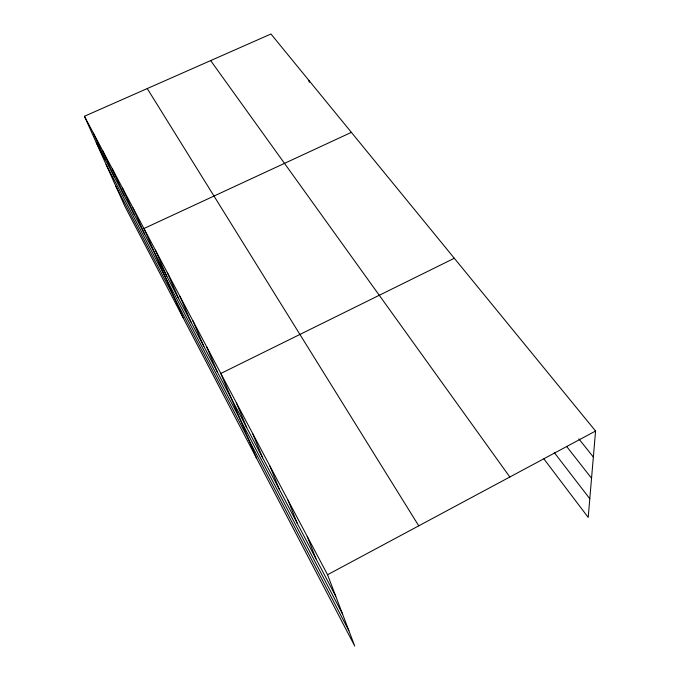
<?xml version="1.0" encoding="UTF-8"?>
<svg xmlns="http://www.w3.org/2000/svg" width="680" height="680" viewBox="0 0 680 680"><rect width="100%" height="100%" fill="white"/><g stroke="black" fill="none" stroke-linecap="round" stroke-linejoin="round"><path stroke-width="1.02" d="M84.43 116.263L327.556 574.736L354.722 646L124.916 206.414L84.43 116.263L270.954 34L595.569 431.035L588.208 517.429L543.923 458.923M327.556 574.736L595.569 431.035M454.308 258.255L220.822 373.473L256.402 457.929M351.373 132.362L143.956 228.523L183.141 317.781M578.841 438.872L593.351 457.045M566.669 446.505L591.549 478.261M554.285 452.583L589.798 498.746M210.656 60.597L509.838 477.003M147.254 88.561L418.752 525.836M96.288 142.664L335.767 596.284M106.165 164.662L342.448 613.793M115.889 186.311L348.874 630.666M93.398 133.186L105.239 159.63M102.722 150.764L114.529 177.225M122.502 188.062L134.224 214.523M112.412 169.04L124.185 195.508M133.008 207.876L144.661 234.294M155.38 250.07L166.846 276.326M167.314 272.561L178.661 298.69M179.783 296.08L190.987 322.039M192.831 320.679L203.864 346.434M206.499 346.451L217.337 371.951M236.334 402.713L246.67 427.516M252.654 433.5L262.684 457.844M269.866 465.944L279.523 489.744M288.023 500.191L297.271 523.362M307.224 536.401L315.988 558.824M308.839 80.334L309.281 82.34"/></g></svg>
